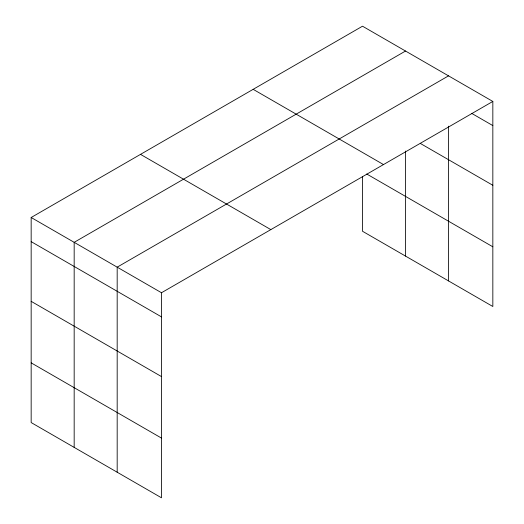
<?xml version="1.0" encoding="UTF-8"?>
<svg xmlns="http://www.w3.org/2000/svg" width="524" height="524" viewBox="0 0 524 524"><rect width="100%" height="100%" fill="white"/><g stroke="black" fill="none" stroke-linecap="round" stroke-linejoin="round"><path stroke-width="0.79" d="M492.835 101.44L362.51 26.2L31.165 217.499L31.165 422.56L161.49 497.8L161.49 292.739L492.835 101.44L492.835 306.501L362.51 231.261L362.51 176.464M405.517 51.031L74.172 242.33L74.172 447.385M448.524 75.862L117.18 267.155L117.18 472.216M471.731 113.4L492.835 125.583M420.32 143.425L492.835 185.286M253.164 89.329L383.489 164.569M366.735 174.001L492.835 246.797M140.511 154.37L270.836 229.61M31.165 217.499L161.49 292.739M31.165 241.636L161.49 316.882M31.165 301.339L161.49 376.586M31.165 362.857L161.49 438.097M448.524 126.173L448.524 280.923M405.517 151.063L405.517 256.092"/></g></svg>
